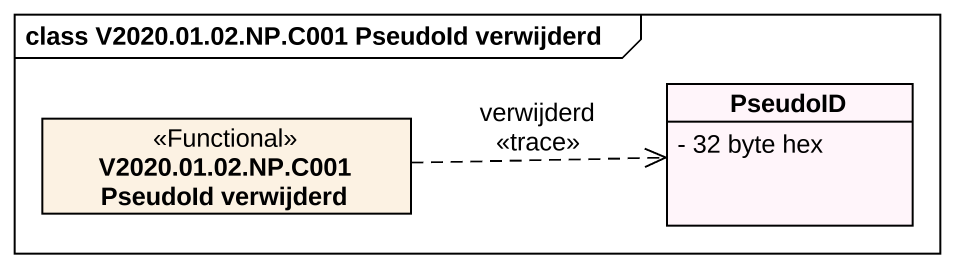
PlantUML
@startuml
mainframe class V2020.01.02.NP.C001 PseudoId verwijderd
hide circle
hide empty members
skinparam classAttributeIconSize 0
class PseudoID #FFF5FA {
  - 32 byte hex
}
class "V2020.01.02.NP.C001 PseudoId verwijderd" as V2020_01_02_NP_C001 <<Functional>>
V2020_01_02_NP_C001 .right.> PseudoID : verwijderd\n<<trace>>
@enduml
